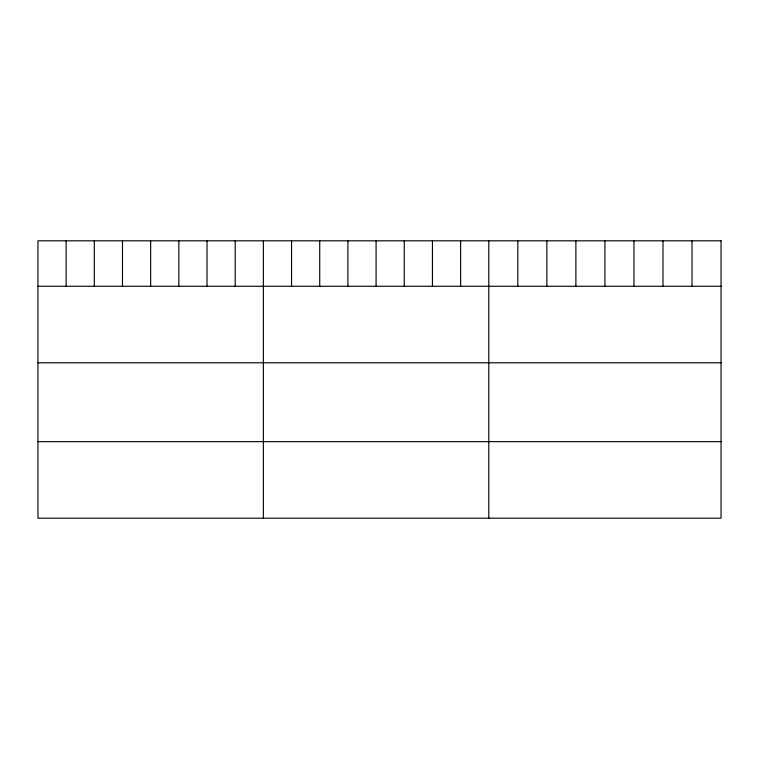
<?xml version="1.0" encoding="UTF-8"?>
<svg xmlns="http://www.w3.org/2000/svg" width="759" height="759" viewBox="0 0 759 759"><rect width="100%" height="100%" fill="white"/><g stroke="black" fill="none" stroke-linecap="round" stroke-linejoin="round"><path stroke-width="1.14" d="M37.95 286.266L721.05 286.266M37.95 362.802L721.05 362.802M37.95 441.653L721.05 441.653M692.018 240.812L692.018 286.266M662.986 240.812L662.986 286.266M633.955 240.812L633.955 286.266M604.923 240.812L604.923 286.266M575.891 240.812L575.891 286.266M546.859 240.812L546.859 286.266M517.828 240.812L517.828 286.266M488.796 240.812L488.796 518.188M460.618 240.812L460.618 286.266M432.44 240.812L432.44 286.266M404.262 240.812L404.262 286.266M376.084 240.812L376.084 286.266M347.907 240.812L347.907 286.266M319.729 240.812L319.729 286.266M291.551 240.812L291.551 286.266M263.373 240.812L263.373 518.188M235.195 240.812L235.195 286.266M207.017 240.812L207.017 286.266M178.839 240.812L178.839 286.266M150.662 240.812L150.662 286.266M122.484 240.812L122.484 286.266M94.306 240.812L94.306 286.266M66.128 240.812L66.128 286.266M721.05 240.812L37.95 240.812L37.95 518.188L721.05 518.188L721.05 240.812"/></g></svg>
